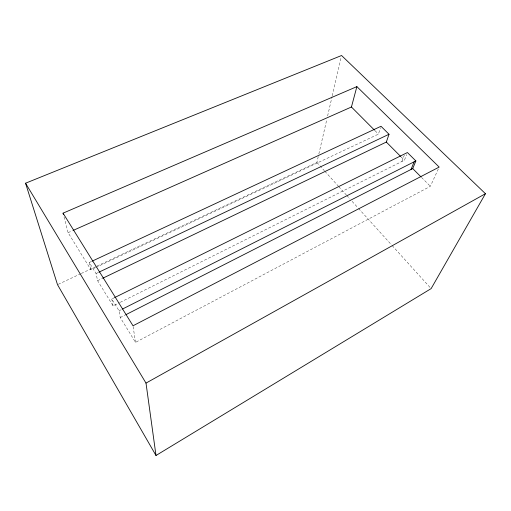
<?xml version="1.0" encoding="UTF-8"?>
<svg xmlns="http://www.w3.org/2000/svg" width="511" height="511" viewBox="0 0 511 511"><rect width="100%" height="100%" fill="white"/><g stroke="black" fill="none" stroke-linecap="round" stroke-linejoin="round"><path stroke-width="0.38" stroke-dasharray="2.56 1.92" d="M97.135 266.014L316.884 162.46L318.672 154.712M318.851 153.932L326.899 119.063M327.615 115.959L332.086 96.585M332.265 95.812L341.207 57.06M95.947 267.381L378.434 134.125L380.535 127.705M401.87 161.508L404.297 155.216M120.232 302.327L404.418 160.237L406.596 154.635M114.63 297.587L111.768 299.005L119.037 310.784L120.257 317.542L135.524 342.376L430.364 186.311L438.527 168.509M120.257 317.542L125.233 315.006M119.037 310.784L121.171 309.711M91.412 261.491L89.24 262.501L96.062 273.551L97.62 280.699L113.097 305.891L119.517 302.684M97.62 280.699L101.932 278.629M96.062 273.551L98.221 272.523M58.228 284.346L80.566 273.819M81.287 273.481L96.413 266.352M64.028 216.907L68.091 232.646L90.901 269.763L95.225 267.726M68.091 232.646L72.46 230.71M375.061 130.733L378.434 134.125M401.129 156.928L404.418 160.237M421.549 177.451L430.364 186.311M316.884 162.46L324.364 170.712M324.894 171.3L338.237 186.036M338.774 186.63L346.247 194.883M346.784 195.47L349.984 199.009M352.117 201.366L357.994 207.849M358.524 208.437L391.624 244.986M392.161 245.58L430.594 288.025M89.24 262.501L90.901 269.763M111.768 299.005L113.097 305.891M133.122 326.535L135.524 342.376"/><path stroke-width="0.77" d="M73.188 230.384L351.44 106.997L356.882 86.621L439.179 167.084L133.007 325.782L63.057 213.157L356.882 86.621M102.647 278.284L386.335 142.058L389.024 134.259L381.002 126.274L92.133 261.153M411.029 169.46L414.153 161.815M125.949 314.642L412.735 168.592L415.871 160.946L407.414 152.54L114.63 297.587M485.45 193.701L431.131 288.613L156.002 455.486L57.507 284.684L25.55 183.213L341.565 55.514L485.45 193.701L146.005 383.103L156.002 455.486M122.595 308.989L415.871 160.946M98.936 272.178L389.024 134.259M351.44 106.997L374.499 130.171M386.335 142.058L400.579 156.379M412.735 168.592L420.994 176.895M25.55 183.213L146.005 383.103M63.057 213.157L63.447 214.658"/></g></svg>
